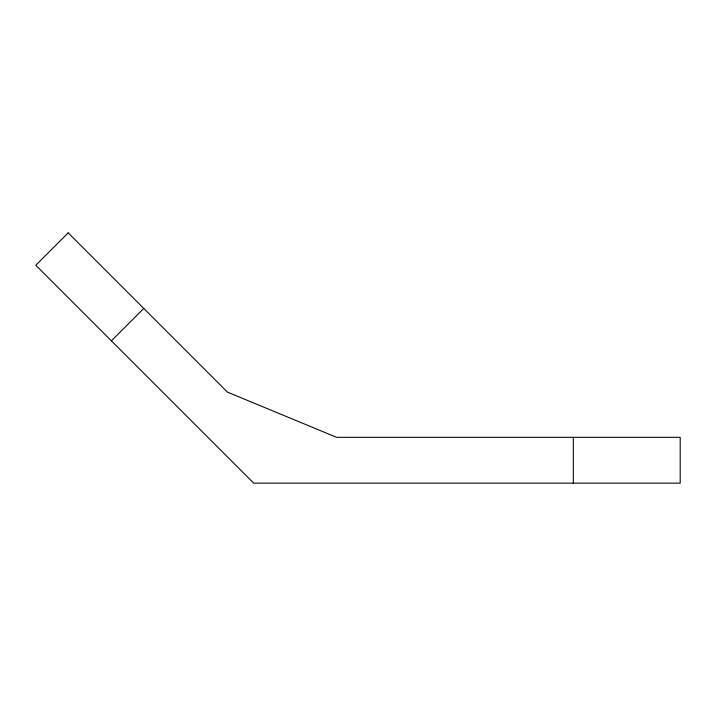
<?xml version="1.0" encoding="UTF-8"?>
<svg xmlns="http://www.w3.org/2000/svg" width="716" height="716" viewBox="0 0 716 716"><rect width="100%" height="100%" fill="white"/><g stroke="black" fill="none" stroke-linecap="round" stroke-linejoin="round"><path stroke-width="1.07" d="M111.383 340.834L143.782 308.444M573.31 437.333L573.31 483.148M68.19 232.852L35.8 265.251L253.697 483.148L680.2 483.148L680.2 437.333L336.61 437.333L227.455 392.117L68.19 232.852"/></g></svg>
